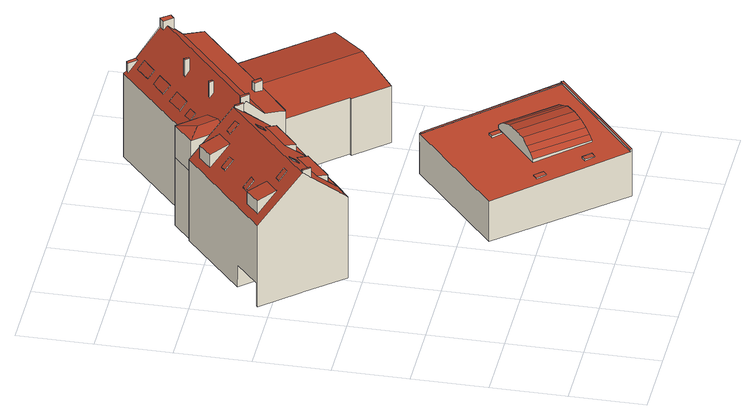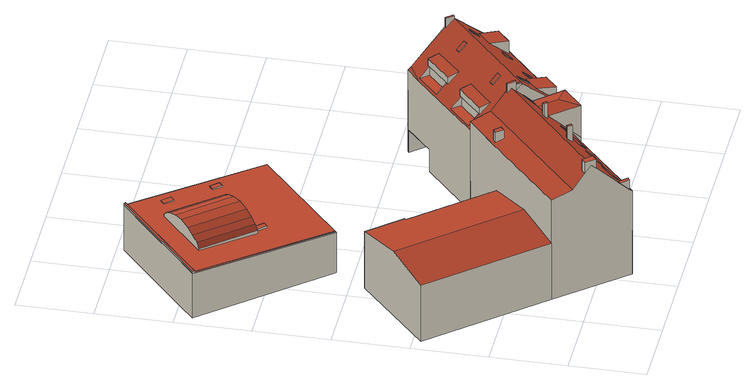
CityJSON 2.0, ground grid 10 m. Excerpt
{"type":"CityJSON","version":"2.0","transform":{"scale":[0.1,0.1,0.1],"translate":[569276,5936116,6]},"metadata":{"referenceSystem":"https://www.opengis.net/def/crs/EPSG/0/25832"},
"CityObjects":{
"building1":{"type":"Building","attributes":{"Grundfläche 2D":"159.461161","Grundhöhe NN":"7.899"},"children":["building1-1","building1-2","building1-3","building1-4","building1-5","building1-6","building1-7","building1-8","building1-9","building1-10","building1-11","building1-12"],"geometry":[{"type":"MultiSurface","lod":"3","boundaries":[[[0,1,2,3,4,5]],[[6,7,8]],[[9,10,11,12,13,7,6,14,15,16,17],[18,19,20,21,22,23,24,25,26,27,28,29],[30,31,32,33,34,35,36,5,4]],[[37,12,11,10,38,39,40]],[[23,22,41,42,43,44,25,24]],[[36,35,31,30,3,2,1,0]],[[30,4,3]],[[0,5,36]],[[21,20,27,26,44,43,42,41]],[[25,44,26]],[[41,22,21]],[[6,8,45,46,47,48,49,50,15,14]],[[38,10,9,17,16,15,50,51]],[[52,53,54,55,56,39,38,51]],[[57,45,8,7,13,12,37,40,39,56,58]],[[53,52,49,48]],[[47,46,55,54]],[[51,50,49,52]],[[58,56,55,46,45,57]],[[48,47,54,53]]],"semantics":{"surfaces":[{"type":"RoofSurface"},{"type":"WallSurface"},{"type":"GroundSurface"},{"type":"OuterCeilingSurface"}],"values":[0,0,0,0,0,1,1,1,1,1,1,1,1,1,1,1,1,2,2,3]}}]},
"building1-1":{"type":"BuildingInstallation","parents":["building1"],"geometry":[{"type":"MultiSurface","lod":"3","boundaries":[[[59,60,61,62]],[[59,62,63,64]],[[62,61,65,63]],[[60,59,64,66]],[[61,60,66,65]]],"semantics":{"surfaces":[{"type":"RoofSurface"},{"type":"WallSurface"}],"values":[0,1,1,1,1]}}]},
"building1-2":{"type":"BuildingInstallation","parents":["building1"],"geometry":[{"type":"MultiSurface","lod":"3","boundaries":[[[32,67,68,34,33]],[[34,68,35]],[[67,32,31]],[[35,68,67,31]]],"semantics":{"surfaces":[{"type":"RoofSurface"},{"type":"WallSurface"}],"values":[0,1,1,1]}}]},
"building1-3":{"type":"BuildingInstallation","parents":["building1"],"geometry":[{"type":"MultiSurface","lod":"3","boundaries":[[[69,70,71,72]],[[73,74,72,71]],[[69,72,74,75]],[[70,69,75,76]],[[76,73,71,70]]],"semantics":{"surfaces":[{"type":"RoofSurface"},{"type":"WallSurface"}],"values":[0,1,1,1,1]}}]},
"building1-4":{"type":"BuildingInstallation","parents":["building1"],"geometry":[{"type":"MultiSurface","lod":"3","boundaries":[[[77,78,79,80]],[[80,79,81,82]],[[77,80,82,83]],[[78,77,83,84]],[[79,78,84,81]]],"semantics":{"surfaces":[{"type":"RoofSurface"},{"type":"WallSurface"}],"values":[0,1,1,1,1]}}]},
"building1-5":{"type":"BuildingInstallation","parents":["building1"],"geometry":[{"type":"MultiSurface","lod":"3","boundaries":[[[85,86,87,88]],[[89,87,86]],[[85,88,90]],[[86,85,90,89]]],"semantics":{"surfaces":[{"type":"RoofSurface"},{"type":"WallSurface"}],"values":[0,1,1,1]}}]},
"building1-6":{"type":"BuildingInstallation","parents":["building1"],"geometry":[{"type":"MultiSurface","lod":"3","boundaries":[[[91,92,93,94]],[[94,93,95,96]],[[96,97,91,94]],[[91,97,98,92]],[[98,95,93,92]]],"semantics":{"surfaces":[{"type":"RoofSurface"},{"type":"WallSurface"}],"values":[0,1,1,1,1]}}]},
"building1-7":{"type":"BuildingInstallation","parents":["building1"],"geometry":[{"type":"MultiSurface","lod":"3","boundaries":[[[99,100,101,102]],[[102,101,12,13]],[[99,102,13,103]],[[100,99,103,11]],[[101,100,11,12]]],"semantics":{"surfaces":[{"type":"RoofSurface"},{"type":"WallSurface"}],"values":[0,1,1,1,1]}}]},
"building1-8":{"type":"BuildingInstallation","parents":["building1"],"geometry":[{"type":"MultiSurface","lod":"3","boundaries":[[[104,105,106,107]],[[107,106,108,109]],[[104,107,109,110]],[[105,104,110,111]],[[106,105,111,108]]],"semantics":{"surfaces":[{"type":"RoofSurface"},{"type":"WallSurface"}],"values":[0,1,1,1,1]}}]},
"building1-9":{"type":"BuildingInstallation","parents":["building1"],"geometry":[{"type":"MultiSurface","lod":"3","boundaries":[[[112,113,114,115,116]],[[112,116,9,117]],[[118,114,113,112,117,119]],[[118,16,115,114]],[[17,9,116,115,16]]],"semantics":{"surfaces":[{"type":"RoofSurface"},{"type":"WallSurface"}],"values":[0,1,1,1,1]}}]},
"building1-10":{"type":"BuildingInstallation","parents":["building1"],"geometry":[{"type":"MultiSurface","lod":"3","boundaries":[[[120,19,18,29,28,121]],[[19,120,20]],[[121,28,27]],[[27,20,120,121]],[[29,18,19,18]]],"semantics":{"surfaces":[{"type":"RoofSurface"},{"type":"WallSurface"}],"values":[0,1,1,1,1]}}]},
"building1-11":{"type":"BuildingInstallation","parents":["building1"],"geometry":[{"type":"MultiSurface","lod":"3","boundaries":[[[122,123,124,125]],[[123,126,124]],[[125,127,122]],[[123,122,127,126]]],"semantics":{"surfaces":[{"type":"RoofSurface"},{"type":"WallSurface"}],"values":[0,1,1,1]}}]},
"building1-12":{"type":"BuildingInstallation","parents":["building1"],"geometry":[{"type":"MultiSurface","lod":"3","boundaries":[[[128,129,130,131]],[[131,130,132,133]],[[128,131,133,134]],[[129,128,134,135]],[[130,129,135,132]]],"semantics":{"surfaces":[{"type":"RoofSurface"},{"type":"WallSurface"}],"values":[0,1,1,1,1]}}]},
"building2":{"type":"Building","attributes":{"Grundfläche 2D":"358.602893","Grundhöhe NN":"6.593"},"children":["building2-1","building2-2","building2-3","building2-4","building2-5"],"geometry":[{"type":"Solid","lod":"3","boundaries":[[[[136,137,138,139]],[[140,137,136,141]],[[142,140,141,143]],[[144,142,143,145]],[[146,144,145,147]],[[148,146,147,149]],[[150,148,149,151]],[[152,150,151,153]],[[154,155,156,157,158,159,160,161,162,163],[164,165,166,167]],[[139,138,165,164]],[[149,147,145,143,141,136,139,164,167,153,151]],[[167,166,152,153]],[[140,142,144,146,148,150,152,166,165,138,137]],[[168,169,170,161,160,159,158,157,171,172]],[[173,154,163,162,161,170,174]],[[155,154,173,175]],[[157,156,155,175,176,171]],[[173,174,170,169,168,172,171,176,175]]]],"semantics":{"surfaces":[{"type":"RoofSurface"},{"type":"WallSurface"},{"type":"GroundSurface"}],"values":[[0,0,0,0,0,0,0,0,0,1,1,1,1,1,1,1,1,2]]}}]},
"building2-1":{"type":"BuildingInstallation","parents":["building2"],"geometry":[{"type":"MultiSurface","lod":"3","boundaries":[[[177,178,179,180]],[[180,179,181,182]],[[177,180,182,183]],[[178,177,183,184]],[[179,178,184,181]]],"semantics":{"surfaces":[{"type":"RoofSurface"},{"type":"WallSurface"}],"values":[0,1,1,1,1]}}]},
"building2-2":{"type":"BuildingInstallation","parents":["building2"],"geometry":[{"type":"MultiSurface","lod":"3","boundaries":[[[185,186,187,188]],[[189,190,188,187]],[[185,188,190,191]],[[191,192,186,185]],[[187,186,192,189]]],"semantics":{"surfaces":[{"type":"RoofSurface"},{"type":"WallSurface"}],"values":[0,1,1,1,1]}}]},
"building2-3":{"type":"BuildingInstallation","parents":["building2"],"geometry":[{"type":"MultiSurface","lod":"3","boundaries":[[[193,194,195,196]],[[193,196,162,163]],[[163,197,194,193]],[[195,194,197,198]]],"semantics":{"surfaces":[{"type":"RoofSurface"},{"type":"WallSurface"}],"values":[0,1,1,1]}}]},
"building2-4":{"type":"BuildingInstallation","parents":["building2"],"geometry":[{"type":"MultiSurface","lod":"3","boundaries":[[[199,200,201,202,203,204,205,206]],[[200,157,158,159,160,161,204,203,202,201]],[[162,196,205,204,161]],[[156,199,206,205,196,195,198,207]],[[156,157,200,199]]],"semantics":{"surfaces":[{"type":"RoofSurface"},{"type":"WallSurface"}],"values":[0,1,1,1,1]}}]},
"building2-5":{"type":"BuildingInstallation","parents":["building2"],"geometry":[{"type":"MultiSurface","lod":"3","boundaries":[[[208,209,210,211]],[[212,213,211,210]],[[208,211,213,214]],[[209,208,214,215]],[[215,212,210,209]]],"semantics":{"surfaces":[{"type":"RoofSurface"},{"type":"WallSurface"}],"values":[0,1,1,1,1]}}]},
"building3":{"type":"Building","attributes":{"Grundfläche 2D":"500.917217","Grundhöhe NN":"7.815"},"children":["building3-1","building3-2","building3-3","building3-4","building3-5","building3-6","building3-7","building3-8","building3-9","building3-10"],"geometry":[{"type":"Solid","lod":"3","boundaries":[[[[216,217,218]],[[219,220,221,217,216,222,223]],[[224,218,217,221]],[[223,222,225]],[[226,219,223,225]],[[227,228,229,230,231,232,233,234,235,236,237,238,224,221,220,219,226]],[[239,240,241,242,233,232,231,230,229]],[[243,244,245,246,247,241,240]],[[248,246,245]],[[249,250,251,252]],[[253,249,252,254,255,256]],[[222,216,257]],[[238,258,218,224]],[[258,257,216,218]],[[255,254,259,260]],[[256,255,260,261]],[[253,256,261,262]],[[250,249,253,262,263]],[[251,250,263,264]],[[238,237,265,266]],[[258,238,266,267]],[[257,258,267,268]],[[240,239,229,228,227,226,225,222,257,268,269,244,243]],[[245,244,269,270]],[[252,251,264,247,246,248,271,259,254]],[[248,245,270,271]],[[235,234,233,242,241,247,264,265,237,236]],[[270,269,268,267,266,265,264,263,262,261,260,259,271]]]],"semantics":{"surfaces":[{"type":"RoofSurface"},{"type":"WallSurface"},{"type":"GroundSurface"}],"values":[[0,0,0,0,0,0,0,0,0,0,0,1,1,1,1,1,1,1,1,1,1,1,1,1,1,1,1,2]]}}]},
"building3-1":{"type":"BuildingInstallation","parents":["building3"],"geometry":[{"type":"MultiSurface","lod":"3","boundaries":[[[272,273,274,275]],[[275,274,276,277]],[[272,275,277,278]],[[273,272,278,279]],[[274,273,279,276]]],"semantics":{"surfaces":[{"type":"RoofSurface"},{"type":"WallSurface"}],"values":[0,1,1,1,1]}}]},
"building3-2":{"type":"BuildingInstallation","parents":["building3"],"geometry":[{"type":"MultiSurface","lod":"3","boundaries":[[[280,281,282,283]],[[234,281,280,242,233]],[[282,281,234,284]],[[282,284,232,285,283]],[[280,283,285,242]]],"semantics":{"surfaces":[{"type":"RoofSurface"},{"type":"WallSurface"}],"values":[0,1,1,1,1]}}]},
"building3-3":{"type":"BuildingInstallation","parents":["building3"],"geometry":[{"type":"MultiSurface","lod":"3","boundaries":[[[286,287,288,289]],[[289,288,290,291]],[[286,289,291,292]],[[287,286,292,293]],[[288,287,293,290]]],"semantics":{"surfaces":[{"type":"RoofSurface"},{"type":"WallSurface"}],"values":[0,1,1,1,1]}}]},
"building3-4":{"type":"BuildingInstallation","parents":["building3"],"geometry":[{"type":"MultiSurface","lod":"3","boundaries":[[[294,295,296,297]],[[298,299,294,297]],[[300,298,297,296]],[[295,294,299,301]],[[296,295,301,300]]],"semantics":{"surfaces":[{"type":"RoofSurface"},{"type":"WallSurface"}],"values":[0,1,1,1,1]}}]},
"building3-5":{"type":"BuildingInstallation","parents":["building3"],"geometry":[{"type":"MultiSurface","lod":"3","boundaries":[[[302,303,304,305]],[[306,307,305,304]],[[302,305,307,308]],[[308,309,303,302]],[[304,303,309,306]]],"semantics":{"surfaces":[{"type":"RoofSurface"},{"type":"WallSurface"}],"values":[0,1,1,1,1]}}]},
"building3-6":{"type":"BuildingInstallation","parents":["building3"],"geometry":[{"type":"MultiSurface","lod":"3","boundaries":[[[310,311,312,313]],[[313,312,314,315]],[[310,313,315,316]],[[311,310,316,317]],[[312,311,317,314]]],"semantics":{"surfaces":[{"type":"RoofSurface"},{"type":"WallSurface"}],"values":[0,1,1,1,1]}}]},
"building3-7":{"type":"BuildingInstallation","parents":["building3"],"geometry":[{"type":"MultiSurface","lod":"3","boundaries":[[[318,319,320,321]],[[321,320,322,323]],[[318,321,323,324]],[[319,318,324,325]],[[320,319,325,322]]],"semantics":{"surfaces":[{"type":"RoofSurface"},{"type":"WallSurface"}],"values":[0,1,1,1,1]}}]},
"building3-8":{"type":"BuildingInstallation","parents":["building3"],"geometry":[{"type":"MultiSurface","lod":"3","boundaries":[[[326,327,328,329]],[[326,329,330,331]],[[329,328,332,330]],[[327,326,331,333]],[[328,327,333,332]]],"semantics":{"surfaces":[{"type":"RoofSurface"},{"type":"WallSurface"}],"values":[0,1,1,1,1]}}]},
"building3-9":{"type":"BuildingInstallation","parents":["building3"],"geometry":[{"type":"MultiSurface","lod":"3","boundaries":[[[334,335,336,337,338]],[[335,339,230,340,336]],[[340,341,337,336]],[[342,334,338,337,341,231]],[[342,339,335,334]]],"semantics":{"surfaces":[{"type":"RoofSurface"},{"type":"WallSurface"}],"values":[0,1,1,1,1]}}]},
"building3-10":{"type":"BuildingInstallation","parents":["building3"],"geometry":[{"type":"MultiSurface","lod":"3","boundaries":[[[343,344,345,235]],[[344,343,236,346]],[[345,344,346]],[[343,235,236]]],"semantics":{"surfaces":[{"type":"RoofSurface"},{"type":"WallSurface"}],"values":[0,1,1,1]}}]}
},
"vertices":[
[95,343,165],[97,345,165],[128,373,165],[131,375,165],[121,387,168],[85,355,168],[108,333,140],[85,320,144],[88,316,140],[175,477,196],[174,478,197],[48,367,197],[46,365,197],[53,356,187],[167,385,140],[217,429,140],[183,468,186],[176,475,194],[167,387,142],[165,386,142],[156,397,155],[154,395,155],[144,407,168],[171,430,168],[172,431,168],[180,439,168],[190,427,155],[188,425,155],[197,415,142],[198,414,142],[131,375,155],[128,373,155],[138,362,142],[106,334,142],[106,335,142],[97,345,155],[95,343,155],[45,366,196],[131,526,140],[3,414,140],[5,411,143],[154,395,165],[156,397,165],[188,425,165],[190,427,165],[88,316,19],[91,318,19],[91,318,52],[128,351,52],[128,351,19],[217,429,19],[131,526,19],[41,447,19],[41,447,52],[6,416,52],[6,416,19],[3,414,19],[46,365,19],[45,366,19],
[159,438,181],[152,446,190],[146,441,190],[154,433,181],[154,433,180],[159,438,180],[146,441,189],[152,446,189],
[128,373,142],[97,345,142],
[63,392,190],[55,401,179],[49,396,179],[57,387,190],[49,396,178],[57,387,189],[63,392,189],[55,401,178],
[154,472,190],[146,481,180],[140,476,179],[148,466,190],[140,476,178],[148,466,189],[154,472,189],[146,481,179],
[127,512,166],[108,495,166],[127,473,173],[146,490,173],[108,495,147],[127,512,147],
[109,470,166],[101,479,155],[95,473,155],[103,464,166],[95,473,154],[103,464,165],[109,470,165],[101,479,154],
[55,358,201],[48,367,201],[46,365,201],[53,356,201],[55,358,187],
[70,435,166],[62,444,155],[56,439,155],[63,430,166],[56,439,154],[63,430,165],[70,435,165],[62,444,154],
[173,476,199],[174,474,199],[181,467,199],[183,468,199],[175,477,199],[173,476,196],[181,467,186],[174,474,194],
[156,397,142],[188,425,142],
[38,434,166],[19,417,166],[38,396,172],[57,412,172],[19,417,147],[38,434,147],
[96,383,181],[89,391,190],[84,386,190],[91,378,181],[84,386,189],[91,378,180],[96,383,180],[89,391,189],
[370,66,80],[316,130,80],[311,126,74],[366,62,74],[323,136,85],[377,72,85],[333,144,90],[387,81,90],[344,154,92],[399,91,92],[357,165,90],[412,102,90],[366,173,85],[420,109,85],[373,179,80],[428,116,80],[378,183,74],[433,120,74],[352,278,66],[220,164,66],[352,11,73],[354,9,73],[393,42,73],[394,43,73],[463,102,73],[486,122,73],[485,125,73],[353,277,66],[366,62,72],[311,126,69],[378,183,69],[433,120,72],[394,43,6],[463,102,6],[486,122,6],[354,9,6],[393,42,6],[352,278,6],[353,277,6],[220,164,6],[352,11,6],
[340,57,73],[330,68,73],[324,63,73],[334,52,73],[324,63,71],[334,52,72],[340,57,72],[330,68,71],
[293,109,70],[283,120,70],[277,115,70],[287,104,70],[277,115,68],[287,104,69],[293,109,69],[283,120,68],
[353,277,67],[351,276,67],[483,123,74],[485,125,74],[351,276,66],[483,123,73],
[352,11,76],[354,9,76],[393,42,76],[394,43,76],[463,102,76],[486,122,76],[485,125,76],[474,115,76],[474,115,73],
[372,181,71],[362,192,71],[356,187,71],[366,176,71],[356,187,68],[366,176,69],[372,181,69],[362,192,68],
[133,524,167],[162,521,171],[163,550,167],[176,495,169],[177,496,170],[182,499,171],[165,489,167],[175,495,169],[194,515,167],[174,478,181],[175,477,182],[176,475,185],[183,468,194],[186,464,199],[187,465,199],[189,467,199],[333,593,199],[339,598,199],[336,603,194],[313,629,159],[303,639,145],[301,642,142],[178,534,142],[190,460,194],[204,444,172],[357,578,172],[345,591,190],[217,429,168],[223,422,166],[224,423,166],[263,455,166],[377,555,166],[225,422,166],[449,369,113],[500,414,102],[377,555,102],[325,510,113],[396,322,102],[274,465,102],[360,367,102],[358,365,102],[133,524,120],[163,550,120],[274,465,18],[360,367,18],[358,365,18],[396,322,18],[500,414,18],[377,555,18],[301,642,18],[178,534,18],[163,550,18],[133,524,18],[223,422,18],[224,423,18],[225,422,18],
[303,616,163],[297,624,153],[278,607,153],[284,600,163],[278,607,152],[284,600,162],[303,616,162],[297,624,152],
[345,591,207],[336,603,207],[329,597,207],[339,586,207],[329,597,194],[339,586,190],
[260,558,202],[257,556,202],[262,551,202],[264,553,202],[262,551,184],[264,553,184],[260,558,177],[257,556,177],
[212,540,161],[208,546,153],[198,537,153],[203,532,161],[203,532,160],[212,540,160],[198,537,152],[208,546,152],
[260,458,182],[265,462,182],[257,471,182],[252,466,182],[257,471,169],[252,466,169],[260,458,167],[265,462,167],
[217,518,202],[214,516,202],[218,512,202],[220,514,202],[218,512,184],[220,514,184],[217,518,179],[214,516,179],
[274,591,163],[268,598,153],[249,582,153],[255,574,163],[249,582,152],[255,574,162],[274,591,162],[268,598,152],
[243,563,163],[236,571,153],[217,554,153],[224,547,163],[224,547,162],[243,563,162],[217,554,152],[236,571,152],
[185,472,207],[182,470,207],[190,461,207],[193,463,207],[189,467,207],[182,470,192],[190,461,194],[193,463,194],[185,472,192],
[303,639,159],[299,636,159],[309,625,159],[299,636,145]
]}
